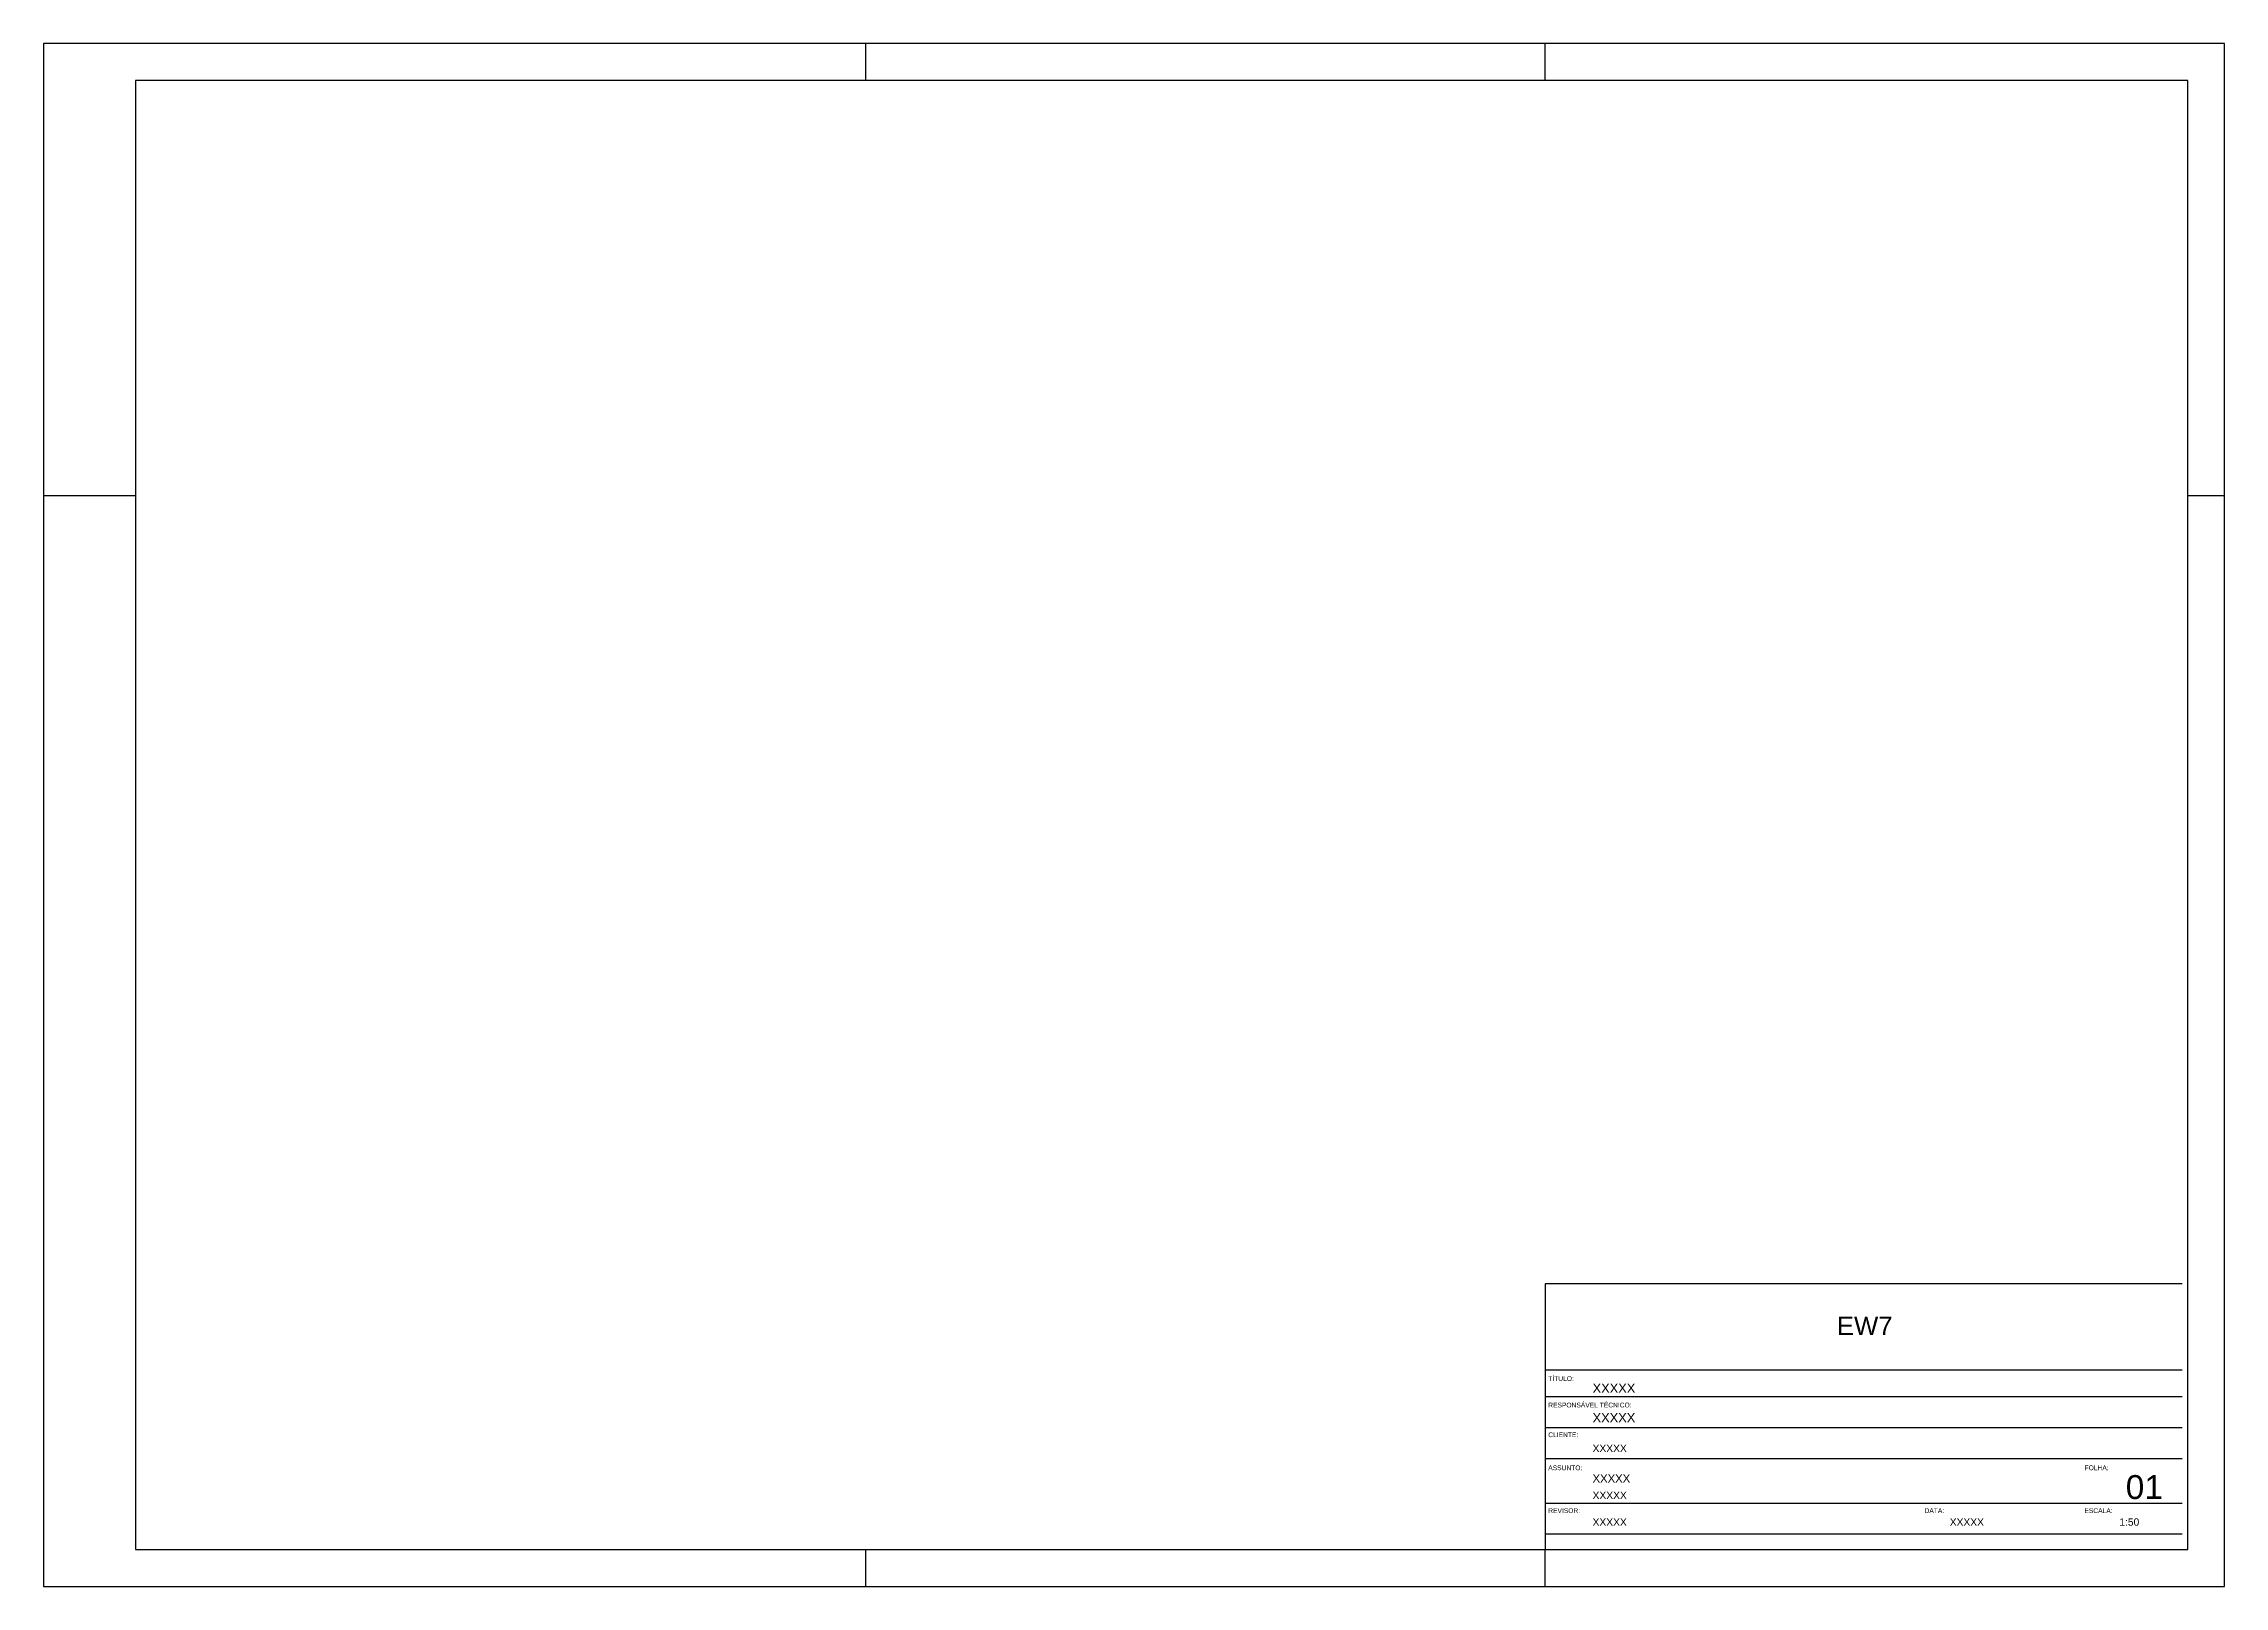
# Model space of a CAD drawing. Header units: millimetres. Extents: x 0 to 594, y 0 to 420.
import ezdxf

# ---------------------------------------------------------------- set-up
doc = ezdxf.new("R2010")
doc.units = ezdxf.units.MM
doc.layers.add('ARQ-FOLHA', color=7, linetype='Continuous')
doc.styles.add('arial', font='Arial')

msp = doc.modelspace()

# ---------------------------------------------------------------- linework, layer by layer
at = {"layer": 'ARQ-FOLHA'}
for p, q in [((594, 420), (0, 420)), ((0, 420), (0, 0)), ((224, 410), (224, 420)), ((409, 410), (409, 420)), ((594, 0), (594, 420)), ((584, 410), (25, 410)), ((25, 410), (25, 10)), ((584, 10), (584, 410)), ((0, 297), (25, 297)), ((584, 297), (594, 297)), ((582.5, 82.330931), (409, 82.330931)), ((409, 82.330931), (409, 10)), ((582.5, 58.81372), (409, 58.81372)), ((582.5, 51.61372), (409, 51.61372)), ((582.5, 43.16372), (409, 43.16372)), ((409, 43.16372), (409, 43.16372)), ((582.5, 34.71372), (409, 34.71372)), ((409, 33.71372), (409, 33.71372)), ((582.5, 22.59148), (409, 22.59148)), ((582.5, 14.18898), (409, 14.18898)), ((25, 10), (584, 10)), ((224, 0), (224, 10)), ((409, 0), (409, 10)), ((0, 0), (594, 0))]:
    msp.add_line(p, q, dxfattribs=at)

# ---------------------------------------------------------------- texts
at = {"layer": 'ARQ-FOLHA', "style": 'arial'}
for s, height, p in [('EW7 ', 5, (488.469598, 68.395977)), ('TÍTULO:', 1.3, (409.832859, 55.913737)), ('XXXXX', 2.5, (421.91014, 52.698855)), ('RESPONSÁVEL TÉCNICO:', 1.3, (409.832859, 48.713737)), ('CLIENTE:', 1.3, (409.832859, 40.626228)), ('XXXXX', 2.5, (421.91014, 44.65868)), ('XXXXX', 2, (421.91014, 36.571171)), ('ASSUNTO:', 1.3, (409.832859, 31.63139)), ('XXXXX', 2.2, (421.91014, 28.267963)), ('FOLHA:', 1.3, (555.921528, 31.63139)), ('XXXXX', 2, (421.91014, 23.783299)), ('REVISOR:', 1.3, (409.832859, 19.962484)), ('XXXXX', 2, (421.91014, 16.509069)), ('DATA:', 1.3, (512.32868, 19.962484)), ('XXXXX', 2, (519.195975, 16.509069)), ('ESCALA:', 1.3, (555.887289, 19.962484)), ('ESCALA:', 1.3, (555.887289, 19.962484)), ('1:50', 2, (565.378004, 16.509069)), ('1:50', 2, (565.378004, 16.509069))]:
    msp.add_text(s, height=height, dxfattribs=at).set_placement(p)
msp.add_attdef('01', (567.137684, 23.787508), '01', height=6.5, dxfattribs=at)

doc.saveas('drawing.dxf')
